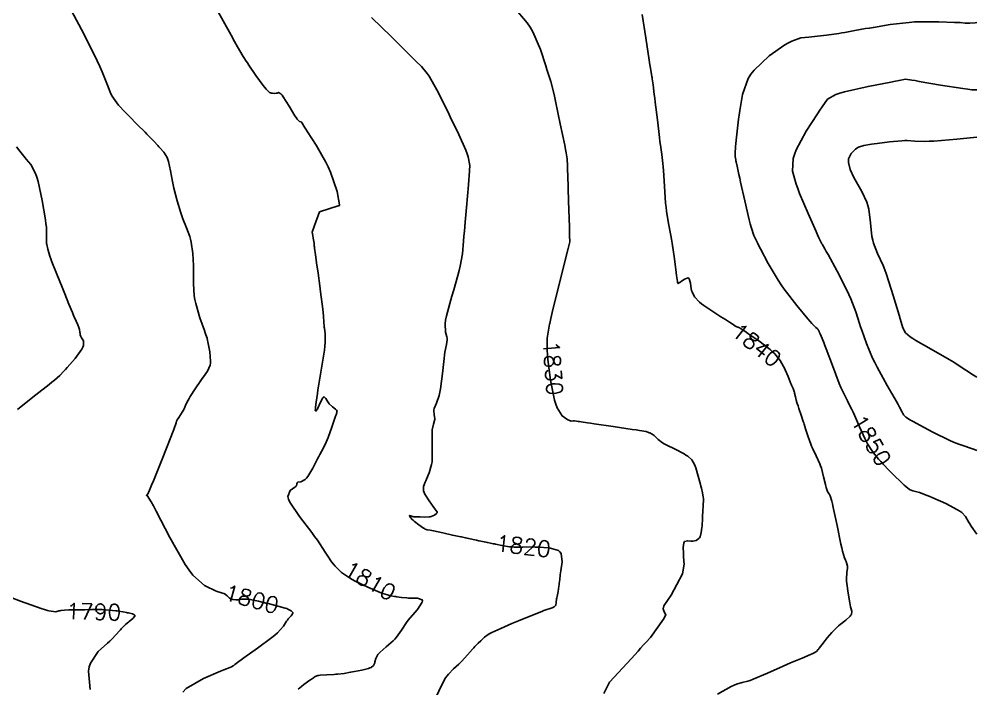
# Model space of a CAD drawing. Header units: metres. Extents: x 837477 to 838477, y 1189014 to 1191014.
# Drawn here: x 838249.4 to 838476.5, y 1190054 to 1190212.8 of the extents above; entities that cross this region are included whole.
import ezdxf

# ---------------------------------------------------------------- set-up
doc = ezdxf.new("R2010")
doc.units = ezdxf.units.M
doc.header["$LTSCALE"] = 0.3
doc.layers.add('COTAS 10', color=1, linetype='Continuous')
doc.styles.get("Standard").update_dxf_attribs({"font": 'simplex.shx'})

msp = doc.modelspace()

# ---------------------------------------------------------------- linework, layer by layer
at = {"layer": 'COTAS 10'}
for points, elevation in [([(838288.221, 1190053.225), (838289.014, 1190054.023), (838293.078, 1190056.457), (838297.139, 1190058.148), (838297.931, 1190058.477), (838298.578, 1190058.746), (838299.712, 1190059.215), (838299.888, 1190059.292), (838299.932, 1190059.313), (838299.973, 1190059.334), (838300.103, 1190059.412), (838300.24, 1190059.512), (838300.286, 1190059.548), (838300.335, 1190059.587), (838300.542, 1190059.756), (838301.508, 1190060.463), (838302.035, 1190060.842), (838302.675, 1190061.299), (838305.926, 1190063.611), (838309.289, 1190066.139), (838310, 1190066.733), (838310.615, 1190067.28), (838312.04, 1190068.875), (838312.805, 1190070.029), (838313.005, 1190070.299), (838313.198, 1190070.547), (838313.851, 1190071.265), (838314.234, 1190071.805), (838314.258, 1190071.941), (838314.245, 1190072.071), (838313.904, 1190072.494), (838313.114, 1190072.888), (838312.82, 1190073), (838312.493, 1190073.113), (838311.04, 1190073.532), (838309.271, 1190073.984), (838308.746, 1190074.118), (838308.205, 1190074.256), (838306.125, 1190074.787), (838304.184, 1190075.19), (838303.732, 1190075.248), (838303.317, 1190075.282), (838302.126, 1190075.21), (838301.232, 1190075.067), (838301.004, 1190075.057), (838300.784, 1190075.059), (838300.062, 1190075.173), (838299.441, 1190075.419), (838299.286, 1190075.505), (838299.138, 1190075.599), (838298.662, 1190076.003), (838298.197, 1190076.392), (838298.055, 1190076.477), (838297.908, 1190076.552), (838297.328, 1190076.742), (838296.344, 1190077.08), (838295.941, 1190077.249), (838295.482, 1190077.451), (838294.154, 1190078.076), (838293.355, 1190078.451), (838290.569, 1190080.946), (838289.694, 1190082.09), (838288.775, 1190083.431), (838285.084, 1190089.91), (838281.84, 1190096.155), (838281.202, 1190097.348), (838280.678, 1190098.308), (838279.725, 1190099.841), (838279.574, 1190099.864), (838279.555, 1190099.873), (838279.546, 1190099.884), (838279.595, 1190099.93), (838279.707, 1190099.996), (838279.737, 1190100.018), (838279.766, 1190100.042), (838279.87, 1190100.142), (838280.453, 1190101.482), (838280.785, 1190102.288), (838281.191, 1190103.283), (838283.271, 1190108.445), (838285.34, 1190113.654), (838285.738, 1190114.678), (838286.062, 1190115.52), (838286.599, 1190117.051), (838286.723, 1190117.463), (838286.785, 1190117.6), (838286.859, 1190117.746), (838287.229, 1190118.36), (838287.648, 1190119.002), (838287.753, 1190119.168), (838287.853, 1190119.328), (838288.178, 1190119.862), (838288.471, 1190120.41), (838288.552, 1190120.579), (838288.633, 1190120.756), (838288.924, 1190121.456), (838289.439, 1190122.478), (838289.662, 1190122.858), (838289.919, 1190123.279), (838291.137, 1190125.149), (838292.465, 1190127.095), (838292.792, 1190127.564), (838293.101, 1190128.003), (838294.07, 1190129.338), (838294.665, 1190130.728), (838294.738, 1190131.201), (838294.772, 1190131.713), (838294.561, 1190133.883), (838294.179, 1190135.857), (838294.104, 1190136.245), (838294.042, 1190136.564), (838293.93, 1190137.147), (838293.658, 1190137.966), (838293.496, 1190138.435), (838293.295, 1190139.008), (838292.256, 1190141.954), (838291.236, 1190145.411), (838291.048, 1190146.307), (838290.901, 1190147.176), (838290.71, 1190150.094), (838290.73, 1190152.863), (838290.715, 1190153.639), (838290.692, 1190154.418), (838290.537, 1190157.266), (838290.185, 1190159.946), (838290.039, 1190160.62), (838289.871, 1190161.265), (838289.086, 1190163.346), (838288.179, 1190165.477), (838287.933, 1190166.153), (838287.69, 1190166.867), (838286.832, 1190169.755), (838286.083, 1190172.753), (838285.908, 1190173.536), (838285.748, 1190174.297), (838285.287, 1190176.877), (838284.816, 1190179.039), (838284.65, 1190179.537), (838284.467, 1190179.991), (838283.678, 1190181.269), (838282.765, 1190182.276), (838282.506, 1190182.559), (838282.243, 1190182.844), (838281.269, 1190183.89), (838280.066, 1190185.138), (838279.659, 1190185.551), (838279.219, 1190185.993), (838277.366, 1190187.833), (838275.434, 1190189.767), (838274.946, 1190190.268), (838274.477, 1190190.754), (838272.954, 1190192.387), (838271.706, 1190194.056), (838271.412, 1190194.565), (838271.14, 1190195.094), (838270.342, 1190197.174), (838269.088, 1190200.355), (838268.528, 1190201.579), (838267.876, 1190202.95), (838264.754, 1190209.14), (838261.717, 1190214.931)], 1800), ([(838295.467, 1190216.491), (838299.632, 1190208.986), (838300.462, 1190207.5), (838301.151, 1190206.27), (838302.471, 1190203.965), (838303.186, 1190202.888), (838303.494, 1190202.432), (838303.85, 1190201.907), (838305.53, 1190199.444), (838307.231, 1190197.062), (838307.599, 1190196.59), (838307.923, 1190196.197), (838308.721, 1190195.455), (838309.217, 1190195.283), (838309.35, 1190195.25), (838309.482, 1190195.224), (838309.941, 1190195.184), (838310.361, 1190195.227), (838310.468, 1190195.253), (838310.57, 1190195.286), (838310.902, 1190195.457), (838311.467, 1190195.08), (838311.716, 1190194.767), (838312.005, 1190194.365), (838313.381, 1190192.158), (838314.762, 1190189.903), (838315.053, 1190189.47), (838315.305, 1190189.12), (838315.885, 1190188.546), (838316.17, 1190188.468), (838316.235, 1190188.43), (838316.294, 1190188.386), (838316.459, 1190188.168), (838317.051, 1190187.208), (838317.381, 1190186.695), (838317.781, 1190186.076), (838319.825, 1190182.95), (838322.116, 1190178.934), (838322.672, 1190177.754), (838323.195, 1190176.544), (838324.802, 1190171.928), (838325.375, 1190168.814), (838325.247, 1190168.55), (838324.993, 1190168.546), (838320.624, 1190167.097), (838319.451, 1190163.898), (838318.87, 1190162.315), (838319.015, 1190161.513), (838319.132, 1190160.853), (838319.313, 1190159.653), (838319.362, 1190159.072), (838319.394, 1190158.802), (838319.435, 1190158.485), (838319.653, 1190156.945), (838320, 1190154.474), (838320.122, 1190153.57), (838320.256, 1190152.57), (838320.649, 1190149.581), (838320.835, 1190148.168), (838321.361, 1190143.994), (838321.46, 1190143.14), (838321.541, 1190142.416), (838321.665, 1190140.887), (838321.706, 1190140.064), (838321.732, 1190139.785), (838321.766, 1190139.484), (838321.943, 1190138.211), (838321.95, 1190136.099), (838321.877, 1190135.269), (838321.77, 1190134.332), (838321.113, 1190130.061), (838320.382, 1190125.795), (838320.23, 1190124.861), (838320.099, 1190124.034), (838319.806, 1190121.94), (838319.68, 1190120.807), (838319.655, 1190120.585), (838319.633, 1190120.403), (838319.588, 1190120.08), (838319.599, 1190120.01), (838319.613, 1190119.988), (838319.631, 1190119.965), (838319.737, 1190119.872), (838319.982, 1190120.113), (838320.088, 1190120.3), (838320.21, 1190120.539), (838320.792, 1190121.838), (838321.415, 1190122.989), (838321.564, 1190123.134), (838321.702, 1190123.205), (838322.117, 1190122.834), (838322.568, 1190122.013), (838322.729, 1190121.799), (838322.907, 1190121.592), (838323.682, 1190120.895), (838324.383, 1190120.329), (838324.514, 1190120.205), (838324.618, 1190120.094), (838324.767, 1190119.811), (838324.74, 1190119.649), (838324.734, 1190119.614), (838324.728, 1190119.585), (838324.708, 1190119.516), (838324.517, 1190118.956), (838324.402, 1190118.617), (838324.26, 1190118.197), (838323.524, 1190116.015), (838322.657, 1190113.604), (838322.433, 1190113.04), (838322.216, 1190112.52), (838321.488, 1190111.018), (838320.691, 1190109.561), (838320.431, 1190109.07), (838320.153, 1190108.541), (838319.007, 1190106.315), (838317.811, 1190104.316), (838317.503, 1190103.931), (838317.205, 1190103.618), (838316.208, 1190103.097), (838315.496, 1190102.99), (838315.376, 1190102.939), (838315.29, 1190102.877), (838315.258, 1190102.578), (838315.12, 1190102.125), (838314.966, 1190101.967), (838314.762, 1190101.795), (838313.608, 1190101.058), (838313.052, 1190099.599), (838313.225, 1190098.973), (838313.54, 1190098.249), (838315.859, 1190094.832), (838318.766, 1190091.074), (838319.453, 1190090.136), (838320.088, 1190089.242), (838321.953, 1190086.385), (838322.571, 1190085.453), (838323.477, 1190084.081), (838323.897, 1190083.537), (838324.317, 1190083.034), (838325.825, 1190081.553), (838327.7, 1190080.282), (838328.351, 1190079.91), (838329.058, 1190079.53), (838332.089, 1190078.088), (838334.991, 1190076.863), (838335.617, 1190076.62), (838336.167, 1190076.418), (838337.512, 1190076.037), (838338.411, 1190075.913), (838338.679, 1190075.874), (838338.955, 1190075.833), (838340.024, 1190075.668), (838341.292, 1190075.527), (838341.695, 1190075.502), (838342.121, 1190075.483), (838343.843, 1190075.463), (838344.975, 1190075.069), (838345.029, 1190074.815), (838344.969, 1190074.497), (838343.816, 1190072.821), (838342.089, 1190070.797), (838341.668, 1190070.259), (838341.271, 1190069.73), (838340.047, 1190067.901), (838338.847, 1190066.22), (838338.467, 1190065.784), (838338.065, 1190065.361), (838336.441, 1190063.941), (838334.987, 1190062.698), (838334.694, 1190062.386), (838334.447, 1190062.089), (838333.95, 1190061.135), (838333.751, 1190060.358), (838333.693, 1190060.173), (838333.632, 1190060), (838333.402, 1190059.485), (838332.838, 1190059.062), (838332.567, 1190058.948), (838332.247, 1190058.834), (838330.676, 1190058.435), (838328.874, 1190058.078), (838328.409, 1190057.99), (838327.957, 1190057.908), (838326.446, 1190057.653), (838324.951, 1190057.466), (838324.509, 1190057.426), (838324.056, 1190057.391), (838322.318, 1190057.309), (838320.792, 1190057.214), (838320.471, 1190057.171), (838320.195, 1190057.121), (838319.567, 1190056.883), (838319.162, 1190056.574), (838319.027, 1190056.481), (838318.881, 1190056.384), (838318.272, 1190056.003), (838316.915, 1190055.001), (838316.298, 1190054.513), (838315.577, 1190053.932)], 1810), ([(838388.02, 1190052.904), (838389.404, 1190055.535), (838394.63, 1190061.188), (838396.15, 1190062.941), (838396.736, 1190063.601), (838397.395, 1190064.335), (838397.99, 1190064.99), (838399.084, 1190066.167), (838402.2, 1190070.512), (838402.766, 1190071.551), (838402.388, 1190072.212), (838402.105, 1190072.968), (838402.294, 1190073.629), (838403.993, 1190076.179), (838406.731, 1190081.279), (838407.069, 1190083.523), (838407.046, 1190084.253), (838406.95, 1190085.447), (838406.929, 1190085.796), (838406.91, 1190086.153), (838406.862, 1190087.507), (838406.996, 1190088.606), (838407.092, 1190088.802), (838407.213, 1190088.95), (838407.865, 1190089.095), (838408.677, 1190089.011), (838408.9, 1190089.015), (838409.122, 1190089.032), (838409.917, 1190089.19), (838410.587, 1190089.618), (838410.73, 1190089.803), (838410.855, 1190090.018), (838411.155, 1190091.038), (838411.307, 1190092.245), (838411.339, 1190092.578), (838411.366, 1190092.911), (838411.428, 1190094.108), (838411.477, 1190095.348), (838411.496, 1190095.707), (838411.518, 1190096.074), (838411.619, 1190097.459), (838411.669, 1190098.787), (838411.659, 1190099.118), (838411.639, 1190099.434), (838411.481, 1190100.443), (838411.186, 1190101.606), (838411.08, 1190102.018), (838410.963, 1190102.469), (838410.45, 1190104.426), (838409.86, 1190106.363), (838409.694, 1190106.802), (838409.527, 1190107.198), (838408.912, 1190108.279), (838407.925, 1190109.152), (838407.522, 1190109.419), (838407.064, 1190109.696), (838404.942, 1190110.785), (838402.813, 1190111.852), (838402.35, 1190112.115), (838401.942, 1190112.364), (838400.924, 1190113.148), (838400.3, 1190113.762), (838400.14, 1190113.903), (838399.986, 1190114.033), (838399.478, 1190114.4), (838398.972, 1190114.663), (838398.82, 1190114.727), (838398.663, 1190114.788), (838398.053, 1190114.974), (838396.466, 1190115.259), (838395.692, 1190115.381), (838394.774, 1190115.523), (838390.254, 1190116.189), (838385.771, 1190116.84), (838384.876, 1190116.972), (838384.132, 1190117.082), (838382.696, 1190117.304), (838382.24, 1190117.382), (838382.112, 1190117.401), (838381.985, 1190117.42), (838381.522, 1190117.481), (838381.056, 1190117.518), (838380.927, 1190117.522), (838380.798, 1190117.522), (838380.332, 1190117.5), (838379.71, 1190117.663), (838379.483, 1190117.78), (838379.232, 1190117.928), (838378.129, 1190118.724), (838376.947, 1190120.625), (838376.647, 1190121.47), (838376.579, 1190121.705), (838376.359, 1190122.453), (838375.416, 1190127.155), (838374.765, 1190132.097), (838374.662, 1190133.232), (838374.591, 1190134.266), (838374.611, 1190137.155), (838375.189, 1190140.478), (838375.228, 1190140.657), (838375.469, 1190141.785), (838375.802, 1190143.259), (838377.44, 1190149.983), (838379.581, 1190158.442), (838379.971, 1190159.983), (838379.927, 1190161.478), (838379.898, 1190162.416), (838379.861, 1190163.58), (838379.667, 1190169.679), (838379.475, 1190175.824), (838379.44, 1190177.018), (838379.412, 1190177.993), (838379.377, 1190179.679), (838379.132, 1190181.112), (838378.972, 1190181.926), (838378.773, 1190182.921), (838377.723, 1190188.025), (838376.577, 1190193.382), (838376.317, 1190194.538), (838376.083, 1190195.551), (838375.446, 1190198.025), (838374.787, 1190200.128), (838374.539, 1190200.907), (838374.262, 1190201.771), (838373.025, 1190205.604), (838371.195, 1190209.807), (838370.545, 1190210.905), (838369.832, 1190211.975), (838366.74, 1190215.604)], 1830), ([(838332.909, 1190213.198), (838337.614, 1190208.662), (838338.617, 1190207.687), (838339.49, 1190206.832), (838341.56, 1190204.758), (838342.797, 1190203.487), (838343.145, 1190203.139), (838343.496, 1190202.794), (838344.782, 1190201.56), (838346.177, 1190199.887), (838346.596, 1190199.264), (838347.03, 1190198.572), (838348.717, 1190195.495), (838350.553, 1190191.815), (838351.081, 1190190.743), (838351.618, 1190189.647), (838353.627, 1190185.495), (838355.284, 1190181.745), (838355.599, 1190180.902), (838355.852, 1190180.143), (838356.243, 1190178.111), (838356.117, 1190175.678), (838356.043, 1190174.667), (838355.952, 1190173.509), (838355.485, 1190168.111), (838355.172, 1190164.669), (838354.981, 1190162.56), (838354.867, 1190161.307), (838354.765, 1190160.176), (838354.49, 1190157.116), (838353.987, 1190154.209), (838353.741, 1190153.175), (838353.449, 1190152.041), (838352.437, 1190148.584), (838352.008, 1190147.116), (838350.71, 1190142.414), (838350.507, 1190141.421), (838350.372, 1190140.56), (838350.452, 1190138.566), (838350.807, 1190137.432), (838350.845, 1190137.114), (838350.858, 1190136.794), (838350.689, 1190135.625), (838350.339, 1190133.854), (838350.237, 1190133.155), (838350.133, 1190132.365), (838349.739, 1190128.758), (838349.276, 1190125.122), (838349.128, 1190124.314), (838348.971, 1190123.591), (838348.334, 1190121.699), (838347.83, 1190120.47), (838347.757, 1190120.165), (838347.714, 1190119.876), (838347.798, 1190118.961), (838347.94, 1190118.128), (838347.933, 1190117.891), (838347.905, 1190117.651), (838347.638, 1190116.76), (838347.352, 1190115.396), (838347.313, 1190114.858), (838347.292, 1190114.25), (838347.361, 1190111.473), (838347.359, 1190108.544), (838347.294, 1190107.84), (838347.2, 1190107.182), (838346.625, 1190105.191), (838345.957, 1190103.67), (838345.804, 1190103.308), (838345.664, 1190102.971), (838345.276, 1190101.968), (838345.297, 1190100.933), (838345.416, 1190100.576), (838345.584, 1190100.188), (838346.598, 1190098.533), (838347.702, 1190097.01), (838347.926, 1190096.705), (838348.115, 1190096.451), (838348.504, 1190095.956), (838348.501, 1190095.74), (838348.443, 1190095.662), (838348.36, 1190095.576), (838347.856, 1190095.198), (838347.094, 1190094.86), (838346.848, 1190094.799), (838346.588, 1190094.753), (838345.523, 1190094.704), (838344.493, 1190094.738), (838344.254, 1190094.744), (838344.035, 1190094.748), (838343.414, 1190094.753), (838342.935, 1190094.793), (838342.807, 1190094.82), (838342.68, 1190094.854), (838342.237, 1190095.034), (838341.961, 1190095.114), (838341.938, 1190095.086), (838341.94, 1190095.035), (838342.142, 1190094.667), (838342.674, 1190094.076), (838342.883, 1190093.885), (838343.119, 1190093.681), (838344.197, 1190092.844), (838345.253, 1190092.115), (838345.476, 1190091.979), (838345.669, 1190091.872), (838346.116, 1190091.721), (838346.845, 1190091.625), (838347.216, 1190091.551), (838347.66, 1190091.457), (838349.875, 1190090.949), (838352.11, 1190090.425), (838352.566, 1190090.321), (838352.953, 1190090.235), (838353.762, 1190090.073), (838354.101, 1190090.026), (838354.191, 1190090.013), (838354.279, 1190089.999), (838354.584, 1190089.949), (838355.26, 1190089.809), (838355.583, 1190089.738), (838355.965, 1190089.653), (838357.835, 1190089.234), (838358.406, 1190089.107), (838359.717, 1190088.813), (838360.106, 1190088.728), (838360.44, 1190088.657), (838361.169, 1190088.512), (838361.8, 1190088.395), (838362.071, 1190088.341), (838362.384, 1190088.278), (838363.862, 1190087.971), (838365.687, 1190087.692), (838366.218, 1190087.645), (838366.76, 1190087.613), (838368.812, 1190087.607), (838371.068, 1190087.631), (838371.739, 1190087.617), (838372.43, 1190087.595), (838375.094, 1190087.441), (838377.265, 1190086.797), (838377.643, 1190086.466), (838377.927, 1190086.068), (838378.153, 1190084.079), (838377.822, 1190081.962), (838377.755, 1190081.483), (838377.698, 1190081.052), (838377.579, 1190079.881), (838377.486, 1190078.926), (838377.445, 1190078.63), (838377.398, 1190078.32), (838377.173, 1190077.087), (838376.945, 1190075.88), (838376.895, 1190075.587), (838376.851, 1190075.312), (838376.743, 1190074.466), (838376.632, 1190073.857), (838376.587, 1190073.732), (838376.535, 1190073.625), (838376.296, 1190073.394), (838375.974, 1190073.277), (838375.87, 1190073.243), (838375.758, 1190073.206), (838375.303, 1190073.067), (838374.301, 1190072.709), (838373.846, 1190072.535), (838373.314, 1190072.329), (838370.749, 1190071.314), (838367.784, 1190070.109), (838366.999, 1190069.782), (838366.231, 1190069.458), (838363.588, 1190068.313), (838361.448, 1190067.306), (838360.998, 1190067.069), (838360.609, 1190066.85), (838359.715, 1190066.21), (838359.19, 1190065.676), (838359.033, 1190065.523), (838358.871, 1190065.369), (838358.245, 1190064.797), (838357.453, 1190064.016), (838357.186, 1190063.731), (838356.899, 1190063.415), (838355.692, 1190062.025), (838354.369, 1190060.556), (838354.01, 1190060.19), (838353.653, 1190059.842), (838352.388, 1190058.735), (838351.171, 1190057.479), (838350.844, 1190057.037), (838350.521, 1190056.555), (838349.392, 1190054.474), (838348.415, 1190052.378)], 1820), ([(838397.1, 1190213.888), (838398.008, 1190208.367), (838398.821, 1190203.053), (838398.981, 1190202.019), (838399.112, 1190201.176), (838399.351, 1190199.71), (838399.439, 1190199.195), (838399.476, 1190198.951), (838399.517, 1190198.662), (838399.71, 1190197.253), (838400.005, 1190194.943), (838400.11, 1190194.086), (838400.226, 1190193.136), (838400.732, 1190188.924), (838401.241, 1190184.729), (838401.36, 1190183.791), (838401.469, 1190182.949), (838401.782, 1190180.716), (838402.029, 1190178.583), (838402.096, 1190177.806), (838402.163, 1190176.947), (838402.402, 1190173.17), (838402.699, 1190169.201), (838402.802, 1190168.221), (838402.916, 1190167.294), (838403.403, 1190164.374), (838403.948, 1190161.511), (838404.098, 1190160.62), (838404.247, 1190159.685), (838404.782, 1190155.952), (838405.212, 1190152.687), (838405.296, 1190152.047), (838405.363, 1190151.521), (838405.479, 1190150.579), (838405.501, 1190150.402), (838405.51, 1190150.359), (838405.52, 1190150.319), (838405.567, 1190150.196), (838405.629, 1190150.128), (838405.649, 1190150.122), (838405.67, 1190150.122), (838405.758, 1190150.167), (838406.035, 1190150.372), (838406.176, 1190150.472), (838406.344, 1190150.591), (838407.184, 1190151.176), (838408.017, 1190151.462), (838408.18, 1190151.392), (838408.315, 1190151.257), (838408.558, 1190150.23), (838408.745, 1190148.847), (838408.843, 1190148.488), (838408.961, 1190148.139), (838409.557, 1190146.963), (838410.738, 1190145.701), (838411.225, 1190145.297), (838411.781, 1190144.87), (838414.369, 1190143.133), (838415.801, 1190142.238), (838416.88, 1190141.561), (838417.388, 1190141.238), (838417.815, 1190140.964), (838418.682, 1190140.38), (838418.996, 1190140.149), (838419.075, 1190140.096), (838419.151, 1190140.05), (838419.394, 1190139.923), (838419.605, 1190139.838), (838419.66, 1190139.816), (838419.714, 1190139.796), (838419.897, 1190139.73), (838420.062, 1190139.668), (838420.104, 1190139.65), (838420.145, 1190139.632), (838420.28, 1190139.564), (838420.405, 1190139.495), (838420.473, 1190139.457), (838420.595, 1190139.391), (838421.311, 1190138.906), (838421.719, 1190138.623), (838422.218, 1190138.275), (838424.78, 1190136.481), (838427.481, 1190134.43), (838428.068, 1190133.92), (838428.586, 1190133.434), (838429.875, 1190131.888), (838430.672, 1190130.453), (838430.685, 1190130.429), (838430.879, 1190130.038), (838431.08, 1190129.615), (838431.758, 1190128.02), (838432.324, 1190126.582), (838432.455, 1190126.258), (838432.574, 1190125.966), (838432.911, 1190125.179), (838433.163, 1190124.532), (838433.228, 1190124.329), (838433.292, 1190124.116), (838433.506, 1190123.256), (838433.69, 1190122.452), (838433.734, 1190122.273), (838433.776, 1190122.112), (838433.903, 1190121.691), (838434.11, 1190121.084), (838434.202, 1190120.807), (838434.31, 1190120.483), (838434.826, 1190118.918), (838435.337, 1190117.363), (838435.443, 1190117.045), (838435.532, 1190116.776), (838435.723, 1190116.21), (838435.898, 1190115.679), (838435.976, 1190115.432), (838436.068, 1190115.141), (838436.509, 1190113.728), (838437.12, 1190112.008), (838437.32, 1190111.525), (838437.532, 1190111.037), (838438.406, 1190109.249), (838439.261, 1190107.383), (838439.461, 1190106.846), (838439.646, 1190106.301), (838440.178, 1190104.261), (838440.582, 1190102.457), (838440.686, 1190102.061), (838440.785, 1190101.71), (838441.112, 1190100.814), (838441.393, 1190100.282), (838441.464, 1190100.16), (838441.531, 1190100.049), (838441.746, 1190099.739), (838442.112, 1190098.513), (838442.274, 1190097.824), (838442.462, 1190096.983), (838443.361, 1190092.685), (838444.279, 1190088.303), (838444.48, 1190087.41), (838444.657, 1190086.655), (838445.104, 1190085.085), (838445.376, 1190084.461), (838445.444, 1190084.304), (838445.507, 1190084.153), (838445.708, 1190083.663), (838445.812, 1190083.065), (838445.815, 1190082.847), (838445.806, 1190082.606), (838445.679, 1190081.545), (838445.603, 1190080.056), (838445.626, 1190079.545), (838445.669, 1190078.991), (838445.983, 1190076.634), (838446.385, 1190074.379), (838446.483, 1190073.889), (838446.575, 1190073.458), (838446.861, 1190072.387), (838446.792, 1190071.641), (838446.66, 1190071.415), (838446.48, 1190071.18), (838445.425, 1190070.262), (838444.086, 1190069.217), (838443.727, 1190068.903), (838443.374, 1190068.579), (838442.141, 1190067.316), (838441.043, 1190066.061), (838440.775, 1190065.741), (838440.523, 1190065.433), (838439.741, 1190064.419), (838439.137, 1190063.609), (838438.998, 1190063.43), (838438.87, 1190063.27), (838438.507, 1190062.854), (838437.806, 1190062.432), (838437.465, 1190062.267), (838437.061, 1190062.082), (838435.071, 1190061.243), (838432.346, 1190060.106), (838431.479, 1190059.734), (838430.563, 1190059.336), (838426.846, 1190057.692), (838423.47, 1190056.25), (838422.769, 1190055.981), (838422.169, 1190055.767), (838420.846, 1190055.464), (838419.542, 1190055.085), (838418.955, 1190054.824), (838418.269, 1190054.496), (838414.972, 1190052.744)], 1840), ([(838476.514, 1190212.058), (838476.102, 1190211.968), (838474.862, 1190211.872), (838474.593, 1190211.86), (838474.356, 1190211.855), (838473.768, 1190211.889), (838472.575, 1190211.983), (838471.957, 1190212.016), (838471.213, 1190212.052), (838467.486, 1190212.207), (838462.959, 1190212.208), (838461.711, 1190212.147), (838460.465, 1190212.059), (838455.983, 1190211.523), (838451.972, 1190210.872), (838451.023, 1190210.712), (838450.143, 1190210.561), (838447.549, 1190210.09), (838445.218, 1190209.678), (838444.505, 1190209.564), (838443.762, 1190209.45), (838440.834, 1190209.041), (838438.003, 1190208.686), (838437.321, 1190208.607), (838436.683, 1190208.536), (838434.75, 1190208.349), (838432.596, 1190207.615), (838431.82, 1190207.199), (838430.965, 1190206.691), (838427.23, 1190204.09), (838423.678, 1190200.741), (838422.939, 1190199.762), (838422.306, 1190198.761), (838420.905, 1190194.959), (838420.268, 1190191.112), (838420.118, 1190190.082), (838419.978, 1190189.067), (838419.566, 1190185.529), (838419.304, 1190182.63), (838419.26, 1190182.018), (838419.228, 1190181.488), (838419.213, 1190180.263), (838419.318, 1190179.484), (838419.362, 1190179.236), (838419.413, 1190178.974), (838419.647, 1190177.909), (838420.096, 1190175.946), (838420.282, 1190175.118), (838420.493, 1190174.165), (838421.479, 1190169.695), (838422.511, 1190165.225), (838422.752, 1190164.273), (838422.974, 1190163.443), (838423.614, 1190161.479), (838424.449, 1190159.763), (838424.793, 1190159.09), (838425.186, 1190158.332), (838427.017, 1190154.881), (838429.365, 1190150.909), (838430.085, 1190149.822), (838430.835, 1190148.741), (838433.797, 1190144.881), (838436.413, 1190141.755), (838436.944, 1190141.135), (838437.393, 1190140.623), (838438.316, 1190139.66), (838438.639, 1190139.417), (838438.708, 1190139.358), (838438.769, 1190139.302), (838438.915, 1190139.131), (838439.001, 1190138.977), (838439.023, 1190138.933), (838439.044, 1190138.887), (838439.117, 1190138.716), (838439.233, 1190138.441), (838439.282, 1190138.33), (838439.338, 1190138.203), (838439.602, 1190137.62), (838440.199, 1190136.133), (838440.466, 1190135.437), (838440.776, 1190134.619), (838442.26, 1190130.634), (838443.884, 1190126.437), (838444.282, 1190125.484), (838444.657, 1190124.621), (838445.824, 1190122.26), (838445.923, 1190122.073), (838446.887, 1190120.244), (838447.196, 1190119.599), (838447.511, 1190118.917), (838448.703, 1190116.137), (838449.922, 1190113.391), (838450.255, 1190112.73), (838450.585, 1190112.111), (838451.76, 1190110.231), (838453.211, 1190108.436), (838453.716, 1190107.87), (838454.265, 1190107.273), (838455.717, 1190105.793), (838456.621, 1190104.871), (838458.827, 1190102.741), (838459.283, 1190102.316), (838459.67, 1190101.963), (838460.509, 1190101.286), (838461.116, 1190101.039), (838461.357, 1190100.958), (838461.631, 1190100.871), (838462.883, 1190100.509), (838464.731, 1190099.867), (838465.38, 1190099.602), (838466.088, 1190099.301), (838469.141, 1190097.9), (838471.957, 1190096.432), (838472.515, 1190096.087), (838472.978, 1190095.77), (838473.85, 1190094.847), (838474.496, 1190093.62), (838474.815, 1190093.111), (838475.197, 1190092.527), (838476.514, 1190090.628)], 1850), ([(838476.514, 1190196.032), (838475.357, 1190196.074), (838474.341, 1190196.186), (838473.188, 1190196.336), (838467.894, 1190197.189), (838462.864, 1190198.065), (838461.879, 1190198.23), (838461.071, 1190198.36), (838459.624, 1190198.547), (838458.078, 1190198.267), (838457.207, 1190198.103), (838456.144, 1190197.901), (838450.707, 1190196.859), (838445.162, 1190195.61), (838444.031, 1190195.278), (838443.075, 1190194.952), (838441.083, 1190193.823), (838439.792, 1190191.992), (838439.277, 1190191.224), (838438.695, 1190190.343), (838436.027, 1190186.215), (838433.634, 1190181.801), (838433.226, 1190180.739), (838432.928, 1190179.747), (838432.769, 1190176.742), (838433.678, 1190173.656), (838434.053, 1190172.613), (838434.482, 1190171.488), (838436.476, 1190166.742), (838438.375, 1190162.469), (838438.743, 1190161.642), (838439.044, 1190160.97), (838439.561, 1190159.827), (838439.646, 1190159.686), (838439.674, 1190159.645), (838439.704, 1190159.603), (838439.827, 1190159.444), (838440.456, 1190158.358), (838440.804, 1190157.73), (838441.228, 1190156.962), (838443.39, 1190153.007), (838445.681, 1190148.565), (838446.187, 1190147.489), (838446.637, 1190146.48), (838447.799, 1190143.39), (838448.672, 1190140.629), (838448.94, 1190139.827), (838449.22, 1190139.009), (838450.327, 1190135.918), (838451.801, 1190132.44), (838452.312, 1190131.377), (838452.868, 1190130.271), (838455.249, 1190125.918), (838457.424, 1190122.129), (838457.85, 1190121.379), (838458.199, 1190120.759), (838458.826, 1190119.599), (838458.952, 1190119.313), (838458.987, 1190119.244), (838459.021, 1190119.18), (838459.143, 1190118.985), (838459.294, 1190118.798), (838459.347, 1190118.739), (838459.404, 1190118.677), (838459.649, 1190118.427), (838460.779, 1190117.733), (838461.394, 1190117.39), (838462.14, 1190116.982), (838465.926, 1190114.968), (838470.283, 1190112.835), (838471.389, 1190112.353), (838472.452, 1190111.918), (838475.926, 1190110.74), (838476.514, 1190110.512)], 1860), ([(838476.514, 1190184.792), (838471.789, 1190184.333), (838466.343, 1190183.906), (838465.183, 1190183.846), (838464.174, 1190183.811), (838461.789, 1190183.895), (838460.016, 1190184.02), (838459.394, 1190184.01), (838458.715, 1190183.982), (838455.787, 1190183.721), (838452.853, 1190183.358), (838452.17, 1190183.264), (838451.543, 1190183.175), (838449.743, 1190182.877), (838448.406, 1190182.42), (838448.071, 1190182.229), (838447.75, 1190182.01), (838446.717, 1190180.989), (838446.108, 1190179.669), (838446.055, 1190179.262), (838446.051, 1190178.837), (838446.456, 1190177.155), (838447.329, 1190175.258), (838447.621, 1190174.698), (838447.934, 1190174.123), (838449.248, 1190171.924), (838450.447, 1190169.387), (838450.688, 1190168.6), (838450.891, 1190167.776), (838451.294, 1190164.495), (838451.642, 1190161.241), (838451.81, 1190160.434), (838452.008, 1190159.668), (838452.983, 1190157.242), (838454.262, 1190154.394), (838454.653, 1190153.363), (838455.059, 1190152.226), (838456.661, 1190147.242), (838458.056, 1190142.616), (838458.333, 1190141.704), (838458.562, 1190140.953), (838458.995, 1190139.576), (838459.158, 1190139.196), (838459.218, 1190139.074), (838459.284, 1190138.944), (838459.576, 1190138.416), (838460.716, 1190137.47), (838461.318, 1190137.078), (838462.043, 1190136.629), (838465.696, 1190134.536), (838469.943, 1190132.097), (838471.044, 1190131.431), (838472.112, 1190130.768), (838475.696, 1190128.403), (838476.514, 1190127.894)], 1870), ([(838248.722, 1190182.529), (838249.529, 1190181.479), (838250.479, 1190180.288), (838250.759, 1190179.947), (838251.047, 1190179.601), (838252.149, 1190178.311), (838253.263, 1190176.198), (838253.559, 1190175.333), (838253.849, 1190174.347), (838254.851, 1190169.778), (838255.597, 1190165.243), (838255.725, 1190164.279), (838255.821, 1190163.441), (838255.885, 1190161.468), (838255.828, 1190160.281), (838255.848, 1190159.94), (838255.883, 1190159.593), (838255.934, 1190159.328), (838256.135, 1190158.292), (838256.679, 1190156.564), (838256.898, 1190155.948), (838257.147, 1190155.272), (838258.292, 1190152.333), (838259.547, 1190149.217), (838259.866, 1190148.429), (838260.172, 1190147.673), (838261.173, 1190145.215), (838261.997, 1190143.228), (838262.192, 1190142.77), (838262.372, 1190142.352), (838262.902, 1190141.173), (838263.281, 1190140.31), (838263.366, 1190140.09), (838263.443, 1190139.879), (838263.648, 1190139.188), (838263.769, 1190138.613), (838263.793, 1190138.475), (838263.812, 1190138.347), (838263.848, 1190137.959), (838263.968, 1190137.543), (838264.041, 1190137.396), (838264.13, 1190137.235), (838264.595, 1190136.54), (838264.641, 1190135.417), (838264.466, 1190134.986), (838264.21, 1190134.503), (838262.61, 1190132.325), (838260.761, 1190130.172), (838260.348, 1190129.705), (838259.979, 1190129.293), (838259.005, 1190128.269), (838257.711, 1190127.169), (838257.14, 1190126.709), (838256.476, 1190126.181), (838253.312, 1190123.713), (838249.85, 1190120.938), (838248.999, 1190120.216)], 1790), ([(838244.735, 1190076.64), (838249.68, 1190074.809), (838254.588, 1190073.037), (838255.579, 1190072.721), (838256.091, 1190072.573), (838256.41, 1190072.48), (838258.081, 1190072.242), (838258.781, 1190072.458), (838258.999, 1190072.504), (838259.228, 1190072.543), (838260.144, 1190072.636), (838261.167, 1190072.678), (838261.463, 1190072.685), (838261.764, 1190072.69), (838262.899, 1190072.695), (838264.161, 1190072.702), (838264.543, 1190072.708), (838264.939, 1190072.717), (838266.486, 1190072.766), (838268.134, 1190072.784), (838268.594, 1190072.774), (838269.055, 1190072.757), (838270.734, 1190072.641), (838272.258, 1190072.484), (838272.623, 1190072.442), (838272.962, 1190072.4), (838273.978, 1190072.253), (838274.84, 1190072.091), (838275.082, 1190072.04), (838275.326, 1190071.985), (838276.22, 1190071.765), (838276.783, 1190071.448), (838276.818, 1190071.332), (838276.801, 1190071.203), (838276.306, 1190070.639), (838275.492, 1190069.984), (838275.274, 1190069.799), (838275.059, 1190069.612), (838275.013, 1190069.57), (838274.614, 1190069.203), (838274.308, 1190068.921), (838273.573, 1190068.179), (838273.367, 1190067.96), (838273.16, 1190067.734), (838272.405, 1190066.868), (838271.285, 1190065.702), (838270.849, 1190065.286), (838270.357, 1190064.831), (838268.122, 1190062.856), (838266.248, 1190060.104), (838265.984, 1190059.16), (838265.829, 1190058.137), (838266.189, 1190053.784)], 1790)]:
    msp.add_lwpolyline(points, dxfattribs=dict(at, elevation=elevation))

# ---------------------------------------------------------------- texts
at = {"layer": 'COTAS 10', "char_height": 3.8, "attachment_point": 7}
for s, insert, rotation in [('1840', (838417.995, 1190138.072, 1840), 321.57617), ('1830', (838373.621, 1190136.431, 1830), 274.11578), ('1850', (838446.455, 1190117.505, 1850), 301.03616), ('1820', (838362.274, 1190086.719, 1820), 353.0198), ('1810', (838325.995, 1190081.239, 1810), 329.58476), ('1800', (838297.759, 1190075.132, 1800), 344.86122), ('1790', (838260.493, 1190070.548, 1790), 358.39551)]:
    msp.add_mtext(s, dxfattribs=dict(at, insert=insert, rotation=rotation))

doc.saveas('drawing.dxf')
